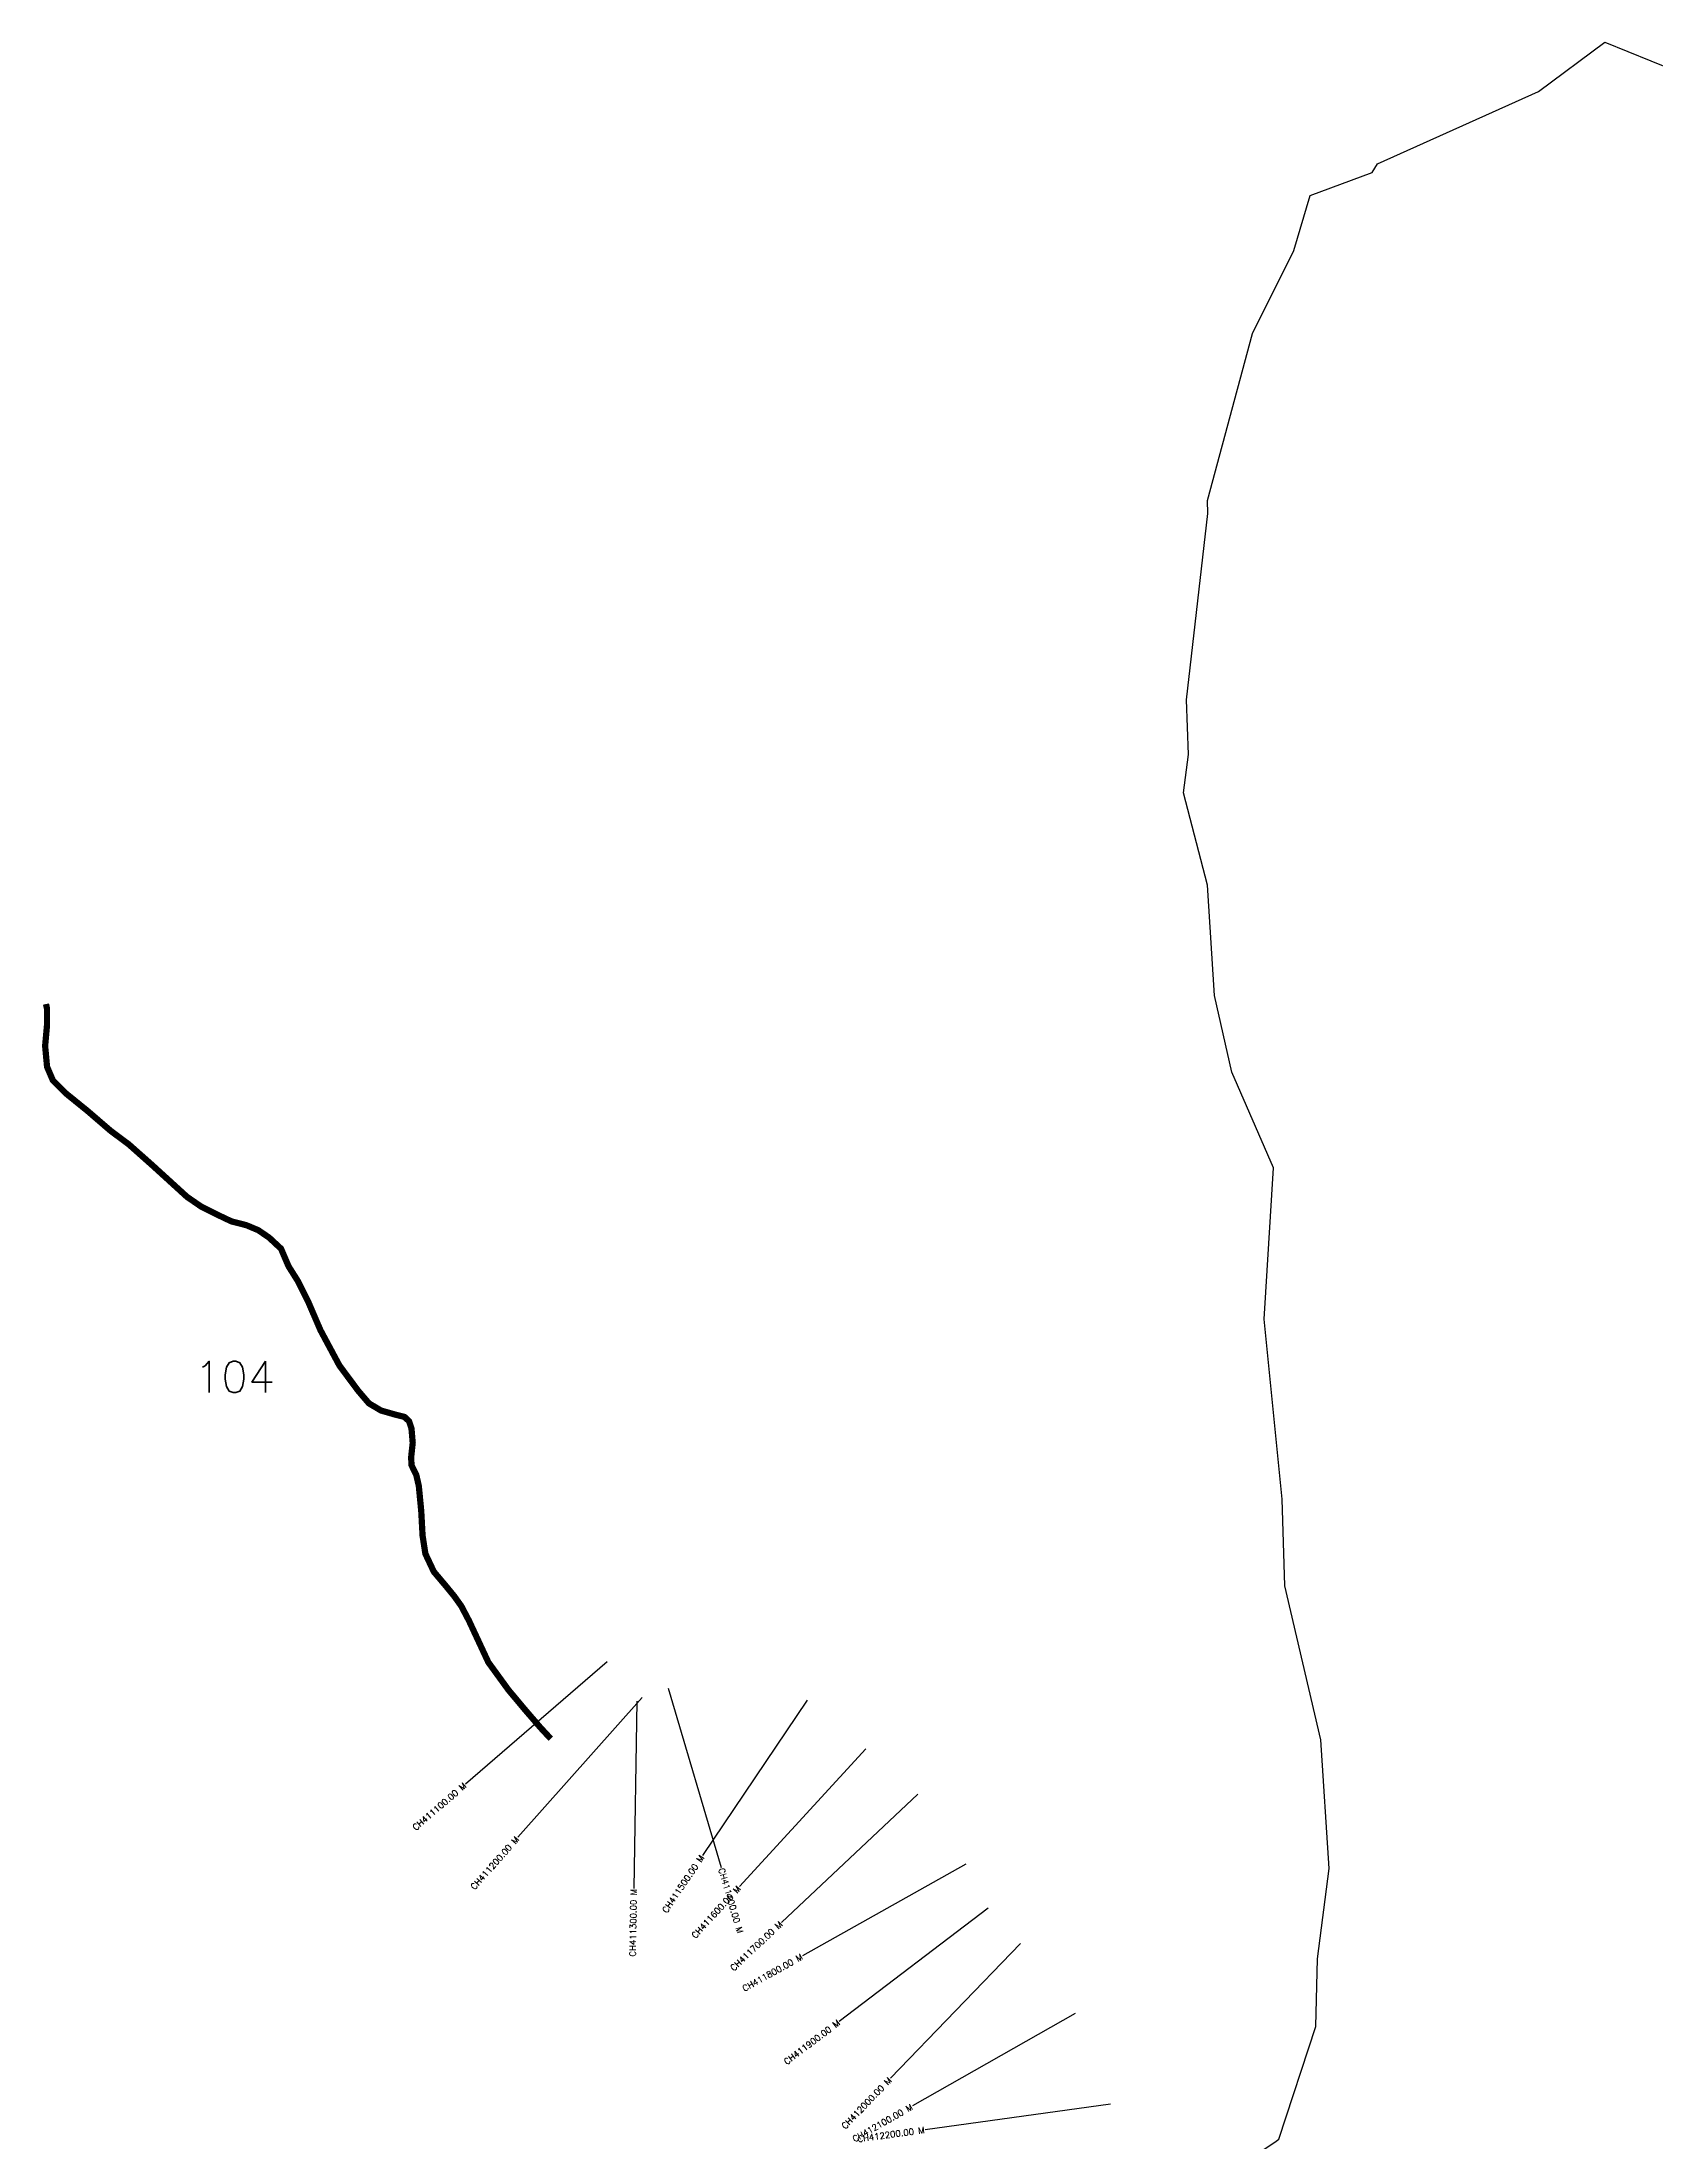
# Model space of a CAD drawing. Header units: metres. Extents: x 304953 to 310129, y 1935542 to 1940685.
# Drawn here: x 304953 to 307541, y 1937318 to 1940685 of the extents above; entities that cross this region are included whole.
import ezdxf
from ezdxf.enums import TextEntityAlignment as Align

# ---------------------------------------------------------------- set-up
doc = ezdxf.new("R2010")
doc.units = ezdxf.units.M
for name, color, linetype in [('CS', 134, 'Continuous'), ('CSMark', 6, 'Continuous'), ('UNPROTECTED', 10, 'Continuous')]:
    doc.layers.add(name, color=color, linetype=linetype)
doc.styles.get("Standard").update_dxf_attribs({"font": 'simplex.shx'})

msp = doc.modelspace()

# ---------------------------------------------------------------- linework, layer by layer
at = {"color": 6, "flags": 128}
for points in [[(306986.6, 1940438.8), (307085.9, 1940475.3), (307094.6, 1940489.4), (307352.7, 1940605), (307458.8, 1940684.6), (307569.6, 1940639.4)], [(306871.3, 1937278.3), (306932.1, 1937319.6), (306936.6, 1937322.7), (306995.6, 1937503.2), (306998.3, 1937612.1), (307017.1, 1937756.6), (307003.8, 1937962.8), (306946.1, 1938209.6), (306941.6, 1938348.6), (306913, 1938637.2), (306928, 1938879.7), (306860.8, 1939033.3), (306833, 1939155.9), (306821.8, 1939333.2), (306783.6, 1939481.1), (306791.3, 1939542.6), (306788.1, 1939630.3), (306822.7, 1939928.9), (306822.2, 1939949.7), (306894.3, 1940217.5), (306960.6, 1940350.3), (306986.6, 1940438.8)]]:
    msp.add_lwpolyline(points, dxfattribs=at)
at = {"layer": 'CS'}
for p, q in [((305859.7, 1938088), (305632.5, 1937892.1)), ((305957.1, 1938045.8), (306042.1, 1937758.1)), ((305915.8, 1938030.6), (305716.2, 1937806.7)), ((305907.1, 1938024.8), (305902.1, 1937724.8)), ((306180.3, 1938026.4), (306012.4, 1937777.7)), ((306274.4, 1937948.6), (306071.6, 1937727.6)), ((306357.5, 1937875.6), (306139, 1937670.1)), ((306434.6, 1937763.4), (306172.9, 1937616.8)), ((306470.4, 1937693.2), (306231.7, 1937511.6)), ((306522.1, 1937636.2), (306313.8, 1937420.3)), ((306609.9, 1937524.4), (306349.2, 1937376.1)), ((306666.4, 1937378.9), (306369.3, 1937337.9))]:
    msp.add_line(p, q, dxfattribs=at)
at = {"layer": 'UNPROTECTED', "const_width": 10, "flags": 128}
msp.add_lwpolyline([(304959.9, 1939142.4), (304961.5, 1939134.9), (304961.5, 1939108.2), (304958.5, 1939075.2), (304961.6, 1939041.8), (304970.9, 1939020.1), (304992.5, 1938998.6), (305026.8, 1938970.8), (305063.5, 1938939.2), (305092.6, 1938917.5), (305129.9, 1938884.4), (305151.1, 1938865.1), (305186.1, 1938833.2), (305208.3, 1938818), (305232.8, 1938805.6), (305257, 1938794.1), (305281.1, 1938787.9), (305300.2, 1938779.9), (305317.6, 1938768), (305336.7, 1938750.2), (305348.7, 1938722.1), (305363.4, 1938698.8), (305380.3, 1938665.1), (305399.9, 1938619.6), (305430.3, 1938562.9), (305460.2, 1938522.7), (305477.6, 1938502.3), (305497, 1938490.8), (305520.3, 1938484.1), (305534.6, 1938480.6), (305542, 1938473.6), (305545.8, 1938462.3), (305547.8, 1938439), (305545.3, 1938415.8), (305545.9, 1938403.2), (305553.6, 1938387.3), (305557.6, 1938369.8), (305561.5, 1938329.3), (305563.6, 1938290.3), (305568.1, 1938261.2), (305581.6, 1938232.5), (305600.5, 1938210.1), (305614.2, 1938193.4), (305625.7, 1938177.3), (305638, 1938153.9), (305669, 1938087.3), (305701.3, 1938042.9), (305726.7, 1938012.5), (305752.3, 1937982.8), (305769.1, 1937964.7)], dxfattribs=at)

# ---------------------------------------------------------------- texts
at = {"insert": (305198, 1938569.7), "char_height": 50, "attachment_point": 1}
msp.add_mtext_dynamic_manual_height_columns('104', width=70.183, gutter_width=1, heights=[0], dxfattribs=at)
at = {"layer": 'CSMark'}
for s, rotation, p in [('CH411100.00 M', 40.7747, (305631.7, 1937891.4)), ('CH411200.00 M', 48.2875, (305715.5, 1937805.9)), ('CH411500.00 M', 55.9778, (306011.8, 1937776.9)), ('CH411600.00 M', 47.4459, (306070.9, 1937726.9)), ('CH411300.00 M', 89.0539, (305902.1, 1937723.8)), ('CH411700.00 M', 43.2512, (306138.2, 1937669.4)), ('CH411800.00 M', 29.266, (306172, 1937616.3)), ('CH411900.00 M', 37.2627, (306230.9, 1937511)), ('CH412000.00 M', 46.0237, (306313.1, 1937419.6)), ('CH412100.00 M', 29.6323, (306348.3, 1937375.6)), ('CH412200.00 M', 7.8723, (306368.3, 1937337.7))]:
    msp.add_text(s, height=10, rotation=rotation, dxfattribs=at).set_placement(p, align=Align.MIDDLE_RIGHT)
msp.add_text('CH411400.00 M', height=10, rotation=286.4613, dxfattribs=at).set_placement((306042.4, 1937757.1), align=Align.MIDDLE_LEFT)

doc.saveas('drawing.dxf')
